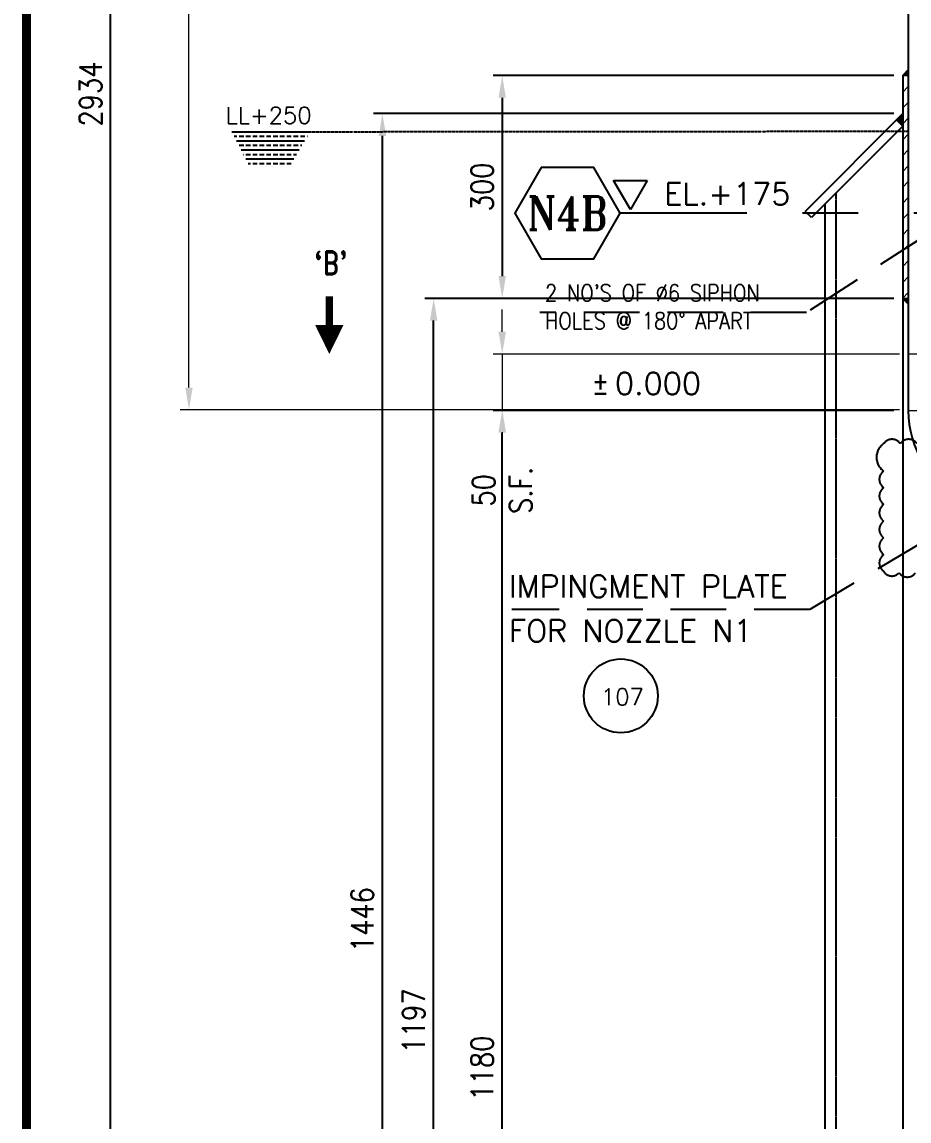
# Model space of a CAD drawing. Header units: inches. Extents: x -23478 to -9690, y -25762 to 11324.
# Drawn here: x -22819 to -22023, y 8484 to 9470 of the extents above; entities that cross this region are included whole.
import ezdxf
from ezdxf.enums import TextEntityAlignment as Align

# ---------------------------------------------------------------- set-up
doc = ezdxf.new("R2010")
doc.units = ezdxf.units.IN
doc.header["$LTSCALE"] = 200
doc.header["$MEASUREMENT"] = 0
for name, pattern in [('CENTER', [2, 1.25, -0.25, 0.25, -0.25]), ('CENTER2', [1.125, 0.75, -0.125, 0.125, -0.125]), ('DASHED', [0.75, 0.5, -0.25]), ('DASHED2', [0.375, 0.25, -0.125])]:
    doc.linetypes.add(name, pattern=pattern)
for name, color, linetype, lineweight in [('1 (CEN)', 1, 'CENTER2', 9), ('AM_5', 3, 'Continuous', 15), ('HAT', 8, 'Continuous', 9), ('OBJECT', 7, 'Continuous', 18), ('SEAM JOINT1', 4, 'SEAM', 13)]:
    doc.layers.add(name, color=color, linetype=linetype, lineweight=lineweight)
for name, color, linetype in [('BORDER1', 3, 'Continuous'), ('BORDER2', 7, 'Continuous'), ('CENTER', 1, 'CENTER'), ('DIMENSION', 8, 'Continuous'), ('text', 3, 'Continuous'), ('WELD', 5, 'Continuous')]:
    doc.layers.add(name, color=color, linetype=linetype)
doc.styles.add('ROMANC', font='ROMANC', dxfattribs={"height": 5})
doc.styles.add('ROMAND', font='romand.shx', dxfattribs={"width": 0.8})
doc.styles.add('ROMANS', font='romans.shx', dxfattribs={"width": 0.85})
doc.styles.add('ROMANT', font='romant.shx')
doc.styles.get("Standard").update_dxf_attribs({"font": 'romans.shx'})
doc.linetypes.add('SEAM', pattern='A,2,["X",Standard,S=1,R=0,X=0,Y=-0.5],2', length=4)
doc.linetypes.add('SEAM LINE', pattern='A,0.5,-0.2,["X",Standard,S=0.1,R=0,X=-0.1,Y=-0.05],-0.2', length=0.9)
doc.dimstyles.new('VEP-8', dxfattribs={"dimscale": 8, "dimtxt": 2.5, "dimasz": 2.5, "dimexe": 1, "dimexo": 1, "dimgap": 1, "dimtad": 1, "dimdec": 1, "dimlfac": -1, "dimzin": 9, "dimdsep": 46, "dimtxsty": 'ROMANS', "dimcen": 0, "dimclrd": 256, "dimclre": 256, "dimclrt": 3, "dimadec": 0, "dimazin": 2, "dimtfac": 1, "dimtdec": 1, "dimtmove": 0, "dimatfit": 3, "dimfxl": 1, "dimlwd": -1, "dimlwe": -1, "dimarcsym": 1})
doc.dimstyles.new('VEP-8$0', dxfattribs={"dimscale": 8, "dimtxt": 2.5, "dimasz": 2.5, "dimexe": 1, "dimexo": 1, "dimgap": 1, "dimtad": 1, "dimdec": 1, "dimlfac": -1, "dimzin": 9, "dimdsep": 46, "dimtxsty": 'ROMANS', "dimcen": 0, "dimclrd": 256, "dimclre": 256, "dimclrt": 3, "dimadec": 0, "dimazin": 2, "dimtfac": 1, "dimtdec": 1, "dimtmove": 0, "dimatfit": 3, "dimfxl": 1, "dimlwd": -1, "dimlwe": -1, "dimarcsym": 1})

# ---------------------------------------------------------------- blocks, each defined once
blk = doc.blocks.new('*D105')
at = {"layer": 'AM_5', "color": 8, "transparency": 16777216}
for p, q in [((-22387.99, 9192.37), (-22387.99, 9212.37)), ((-22031.44, 9172.37), (-22395.99, 9172.37)), ((-22387.99, 9172.37), (-22387.99, 9122.37)), ((-22031.44, 9122.37), (-22395.99, 9122.37)), ((-22387.99, 9102.37), (-22387.99, 9021.44))]:
    blk.add_line(p, q, dxfattribs=at)
for points in [[(-22391.32, 9192.37), (-22384.65, 9192.37), (-22387.99, 9172.37)], [(-22391.32, 9102.37), (-22384.65, 9102.37), (-22387.99, 9122.37)]]:
    blk.add_solid(points, dxfattribs=at)
at = {"layer": 'Defpoints', "color": 0, "transparency": 16777216}
for p in [(-22387.99, 9172.37), (-22023.44, 9172.37), (-22023.44, 9122.37)]:
    blk.add_point(p, dxfattribs=at)
at = {"layer": 'AM_5', "color": 3, "transparency": 16777216, "insert": (-22387.99, 9050.09), "char_height": 20, "attachment_point": 5, "rotation": 90, "style": 'ROMANS'}
blk.add_mtext('50\\PS.F.', dxfattribs=at)
blk = doc.blocks.new('*D103')
at = {"layer": 'AM_5', "color": 8, "transparency": 16777216}
for p, q in [((-22101.44, 10622.37), (-22677.19, 10622.37)), ((-22669.19, 9142.37), (-22669.19, 10602.37)), ((-22031.44, 9122.37), (-22677.19, 9122.37))]:
    blk.add_line(p, q, dxfattribs=at)
for points in [[(-22672.53, 10602.37), (-22665.86, 10602.37), (-22669.19, 10622.37)], [(-22672.53, 9142.37), (-22665.86, 9142.37), (-22669.19, 9122.37)]]:
    blk.add_solid(points, dxfattribs=at)
at = {"layer": 'Defpoints', "color": 0, "transparency": 16777216}
for p in [(-22669.19, 10622.37), (-22093.44, 10622.37), (-22023.44, 9122.37)]:
    blk.add_point(p, dxfattribs=at)
at = {"layer": 'AM_5', "color": 3, "transparency": 16777216, "insert": (-22687.19, 9935), "char_height": 20, "attachment_point": 5, "rotation": 90, "style": 'ROMANS'}
blk.add_mtext('1500 FROM T.L. TO FLANGE FACE', dxfattribs=at)
blk = doc.blocks.new('A$C32f367a6')
at = {"layer": 'text'}
for p, q in [((-18.1, 31.4), (18.1, 31.4)), ((0, 0), (-18.1, 31.4)), ((18.1, 31.4), (0, 0))]:
    blk.add_line(p, q, dxfattribs=at)
blk = doc.blocks.new('*D118')
at = {"layer": 'Defpoints', "color": 0, "transparency": 16777216}
for p in [(-22028.44, 9422.37), (-22387.99, 9222.4), (-22028.44, 9222.4)]:
    blk.add_point(p, dxfattribs=at)
at = {"layer": 'DIMENSION', "transparency": 16777216}
for p, q in [((-22036.44, 9422.37), (-22395.99, 9422.37)), ((-22387.99, 9402.37), (-22387.99, 9242.4)), ((-22036.44, 9222.4), (-22395.99, 9222.4))]:
    blk.add_line(p, q, dxfattribs=at)
for points in [[(-22384.65, 9402.37), (-22391.32, 9402.37), (-22387.99, 9422.37)], [(-22391.32, 9242.4), (-22384.65, 9242.4), (-22387.99, 9222.4)]]:
    blk.add_solid(points, dxfattribs=at)
at = {"layer": 'DIMENSION', "color": 3, "linetype": 'DASHED2', "transparency": 16777216, "insert": (-22405.99, 9322.38), "char_height": 20, "attachment_point": 5, "rotation": 90, "style": 'ROMANS', "bg_fill": 3, "box_fill_scale": 1.25, "bg_fill_color": 256, "bg_fill_true_color": 13158600, "bg_fill_transparency": 0}
blk.add_mtext('300', dxfattribs=at)
blk = doc.blocks.new('*D120')
at = {"layer": 'Defpoints', "color": 0, "linetype": 'DASHED', "transparency": 16777216}
for p in [(-22739.55, 10886.07), (-21997.04, 10886.07), (-22190.55, 7925.37)]:
    blk.add_point(p, dxfattribs=at)
at = {"layer": 'DIMENSION', "transparency": 16777216}
for p, q in [((-22005.04, 10886.07), (-22747.55, 10886.07)), ((-22739.55, 7945.37), (-22739.55, 10866.07)), ((-22198.55, 7925.37), (-22747.55, 7925.37))]:
    blk.add_line(p, q, dxfattribs=at)
at = {"layer": 'DIMENSION', "linetype": 'DASHED', "transparency": 16777216}
for points in [[(-22742.89, 10866.07), (-22736.22, 10866.07), (-22739.55, 10886.07)], [(-22742.89, 7945.37), (-22736.22, 7945.37), (-22739.55, 7925.37)]]:
    blk.add_solid(points, dxfattribs=at)
at = {"layer": 'DIMENSION', "color": 3, "linetype": 'DASHED', "transparency": 16777216, "insert": (-22757.55, 9405.72), "char_height": 20, "attachment_point": 5, "rotation": 90, "style": 'ROMANS', "bg_fill": 3, "box_fill_scale": 1.25, "bg_fill_color": 256, "bg_fill_true_color": 13158600, "bg_fill_transparency": 0}
blk.add_mtext('2934', dxfattribs=at)
blk = doc.blocks.new('*D122')
at = {"layer": 'Defpoints', "color": 0, "linetype": 'DASHED2', "transparency": 16777216}
for p in [(-22495.5, 9388.2), (-22028.44, 9388.2), (-22190.55, 7941.37)]:
    blk.add_point(p, dxfattribs=at)
at = {"layer": 'DIMENSION', "transparency": 16777216}
for p, q in [((-22036.44, 9388.2), (-22503.5, 9388.2)), ((-22495.5, 7961.37), (-22495.5, 9368.2)), ((-22198.55, 7941.37), (-22503.5, 7941.37))]:
    blk.add_line(p, q, dxfattribs=at)
at = {"layer": 'DIMENSION', "linetype": 'DASHED2', "transparency": 16777216}
for points in [[(-22498.83, 9368.2), (-22492.16, 9368.2), (-22495.5, 9388.2)], [(-22498.83, 7961.37), (-22492.16, 7961.37), (-22495.5, 7941.37)]]:
    blk.add_solid(points, dxfattribs=at)
at = {"layer": 'DIMENSION', "color": 3, "linetype": 'DASHED2', "transparency": 16777216, "insert": (-22513.5, 8664.79), "char_height": 20, "attachment_point": 5, "rotation": 90, "style": 'ROMANS', "bg_fill": 3, "box_fill_scale": 1.25, "bg_fill_color": 256, "bg_fill_true_color": 13158600, "bg_fill_transparency": 0}
blk.add_mtext('1446', dxfattribs=at)
blk = doc.blocks.new('*D123')
at = {"layer": 'Defpoints', "color": 0, "transparency": 16777216}
for p in [(-22449.55, 9222.4), (-22028.44, 9222.4), (-22190.55, 7925.37)]:
    blk.add_point(p, dxfattribs=at)
at = {"layer": 'DIMENSION', "transparency": 16777216}
for p, q in [((-22036.44, 9222.4), (-22457.55, 9222.4)), ((-22449.55, 7945.37), (-22449.55, 9202.4)), ((-22198.55, 7925.37), (-22457.55, 7925.37))]:
    blk.add_line(p, q, dxfattribs=at)
for points in [[(-22446.21, 9202.4), (-22452.88, 9202.4), (-22449.55, 9222.4)], [(-22452.88, 7945.37), (-22446.21, 7945.37), (-22449.55, 7925.37)]]:
    blk.add_solid(points, dxfattribs=at)
at = {"layer": 'DIMENSION', "color": 3, "linetype": 'DASHED2', "transparency": 16777216, "insert": (-22467.55, 8573.88), "char_height": 20, "attachment_point": 5, "rotation": 90, "style": 'ROMANS', "bg_fill": 3, "box_fill_scale": 1.25, "bg_fill_color": 256, "bg_fill_true_color": 13158600, "bg_fill_transparency": 0}
blk.add_mtext('1197', dxfattribs=at)
blk = doc.blocks.new('*D125')
at = {"layer": 'Defpoints', "color": 0, "linetype": 'DASHED2', "transparency": 16777216}
for p in [(-22387.99, 9121.8), (-22028.44, 9121.8), (-22190.55, 7941.37)]:
    blk.add_point(p, dxfattribs=at)
at = {"layer": 'DIMENSION', "transparency": 16777216}
for p, q in [((-22036.44, 9121.8), (-22395.99, 9121.8)), ((-22387.99, 7961.37), (-22387.99, 9101.8)), ((-22198.55, 7941.37), (-22395.99, 7941.37))]:
    blk.add_line(p, q, dxfattribs=at)
at = {"layer": 'DIMENSION', "linetype": 'DASHED2', "transparency": 16777216}
for points in [[(-22391.32, 9101.8), (-22384.65, 9101.8), (-22387.99, 9121.8)], [(-22391.32, 7961.37), (-22384.65, 7961.37), (-22387.99, 7941.37)]]:
    blk.add_solid(points, dxfattribs=at)
at = {"layer": 'DIMENSION', "color": 3, "linetype": 'DASHED2', "transparency": 16777216, "insert": (-22405.99, 8531.58), "char_height": 20, "attachment_point": 5, "rotation": 90, "style": 'ROMANS', "bg_fill": 3, "box_fill_scale": 1.25, "bg_fill_color": 256, "bg_fill_true_color": 13158600, "bg_fill_transparency": 0}
blk.add_mtext('1180', dxfattribs=at)
blk = doc.blocks.new('*U44')
at = {"layer": 'BORDER1', "color": 154, "true_color": 0x1859a9, "const_width": 1}
blk.add_lwpolyline([(0, 564), (796, 564), (796, 0), (0, 0)], close=True, dxfattribs=at)
at = {"layer": 'BORDER2', "flags": 8}
for tag, height, style, p in [('REV-B', 2.7, 'ROMANS', (662.76, 125.68)), ('REV-A', 2.7, 'ROMANS', (662.76, 118.68)), ('RE-B', 7, 'ROMANT', (745.34, 6.15))]:
    blk.add_attdef(tag, text='', height=height, dxfattribs=dict(at, style=style)).set_placement(p, align=Align.CENTER)
at = {"layer": 'BORDER2', "style": 'ROMANS', "width": 4.59626}
for tag, p, p2 in [('DATE-B', (668.47, 125.68), (681.47, 125.68)), ('DATE-A', (668.47, 118.68), (681.47, 118.68))]:
    blk.add_attdef(tag, text='', height=2.7, dxfattribs=at).set_placement(p, p2, align=Align.FIT)
at = {"layer": 'BORDER2'}
for tag, height, style, p in [('DRN-B', 2.7, 'ROMANS', (689.55, 125.68)), ('CHD-B', 2.7, 'ROMANS', (701.61, 125.68)), ('APD-B', 2.7, 'ROMANS', (713.32, 125.68)), ('DRN-A', 2.7, 'ROMANS', (689.55, 118.68)), ('CHD-A', 2.7, 'ROMANS', (701.61, 118.68)), ('APD-A', 2.7, 'ROMANS', (713.32, 118.68)), ('CONS_CONT_VEND', 3.5, 'ROMANC', (726, 61.94))]:
    blk.add_attdef(tag, text='', height=height, dxfattribs=dict(at, style=style)).set_placement(p, align=Align.CENTER)
at = {"layer": 'BORDER2', "style": 'ROMANS', "width": 0.8}
for tag, p, height in [('1:X', (670.77, 103.49), 3), ('LOC', (709.61, 103.49), 3), ('PROJ_NO', (774.84, 103.49), 3), ('CONS_DRG_NO', (681.74, 53.26), 2.5)]:
    blk.add_attdef(tag, p, '', height=height, dxfattribs=at)
at = {"layer": 'BORDER2', "lineweight": 30, "width": 0.8, "flags": 104}
for tag, p in [('COMMENTS-B', (719.88, 127.5)), ('COMMENTS-A', (719.88, 120.5))]:
    blk.add_attdef(tag, text='', height=2.2, dxfattribs=at).set_placement(p, align=Align.MIDDLE_LEFT)
at = {"layer": 'BORDER2', "style": 'ROMANS', "width": 0.8}
for tag, p in [('PROJECT_TITLE_1', (726, 45.91)), ('PROJECT_TITLE_2', (726, 40.58))]:
    blk.add_attdef(tag, text='', height=3.5, dxfattribs=at).set_placement(p, align=Align.MIDDLE)
at = {"layer": 'BORDER2', "style": 'ROMANT', "width": 0.8}
for tag, p in [('DRG_TITLE_1', (726, 29.73)), ('DRG_TITLE_2', (726, 23.03)), ('DRG_TITLE_3', (726, 16.33))]:
    blk.add_attdef(tag, text='', height=4, dxfattribs=at).set_placement(p, align=Align.CENTER)
at = {"layer": 'BORDER2', "style": 'ROMANT'}
for tag, p in [('AR', (668.95, 6.15)), ('PA', (683.03, 6.15)), ('DC', (697.09, 6.15)), ('TS', (775.94, 6.15))]:
    blk.add_attdef(tag, p, '', height=7, dxfattribs=at)
for tag, p in [('SRNO', (736.79, 6.15)), ('SH', (771.83, 6.2))]:
    blk.add_attdef(tag, text='', height=7, dxfattribs=at).set_placement(p, align=Align.RIGHT)
at = {"layer": 'BORDER2', "style": 'ROMANS', "flags": 2}
blk.add_attdef('TB_VERSION', text='', height=2, dxfattribs=at).set_placement((1, -1), align=Align.TOP_LEFT)

msp = doc.modelspace()

# ---------------------------------------------------------------- hatches: boundary and pattern name
at = {"layer": 'DIMENSION', "linetype": 'DASHED'}
h = msp.add_hatch(dxfattribs=at)
h.set_pattern_fill('BRASS', scale=32.560737)
h.set_pattern_definition([(0, (8011.444, 26718.681), (0, 8.1401843), []), (0, (8011.444, 26722.751), (0, 8.1401843), [4.0700922, -2.0350461])])
h.paths.add_polyline_path([(-22615.33, 9342.13), (-22632.61, 9375.71), (-22558.32, 9375.69), (-22578.15, 9342.13)])
at = {"layer": 'WELD'}
h = msp.add_hatch(dxfattribs=at)
h.set_pattern_fill('ANSI37', color=256, scale=5)
h.set_pattern_definition([(45, (-30468.4344, 14143.91505), (-0.44194174, 0.44194174), []), (135, (-30468.4344, 14143.91505), (-0.44194174, -0.44194174), [])])
h.paths.add_polyline_path([(-22023.44, 9422.37), (-22023.44, 9427.37), (-22028.44, 9422.37)])
h = msp.add_hatch(dxfattribs=at)
h.set_pattern_fill('ANSI37', color=256, scale=5)
h.set_pattern_definition([(45, (1255.77134, 5035.17064), (-0.441941738, 0.441941738), []), (135, (1255.77134, 5035.17064), (-0.441941738, -0.441941738), [])])
h.paths.add_polyline_path([(-22028.44, 9388.2), (-22034.1, 9382.54), (-22028.44, 9376.89)])
h = msp.add_hatch(dxfattribs=at)
h.set_pattern_fill('ANSI37', color=256, scale=5, angle=360)
h.set_pattern_definition([(45, (-30468.4344, 14243.93863), (-0.44194174, 0.44194174), []), (135, (-30468.4344, 14243.93863), (-0.44194174, -0.44194174), [])])
h.paths.add_polyline_path([(-22023.44, 9222.4), (-22023.44, 9217.4), (-22028.44, 9222.4)])

# ---------------------------------------------------------------- linework, layer by layer
for p, q in [((-22023.44, 10625.37), (-22023.44, 9121.8)), ((-22028.44, 9422.37), (-22023.44, 9427.37)), ((-22023.44, 9422.37), (-22028.44, 9422.37)), ((-22028.44, 9422.37), (-22028.44, 7925.37)), ((-22028.44, 9388.2), (-22116.15, 9300.49)), ((-22028.44, 9376.89), (-22034.1, 9382.54)), ((-22028.44, 9376.89), (-22110.49, 9294.84)), ((-22110.49, 9294.84), (-22116.15, 9300.49)), ((-22028.44, 9222.4), (-22023.44, 9217.4))]:
    msp.add_line(p, q)
msp.add_lwpolyline([(-22353.13, 9339.93), (-22376.81, 9298.92), (-22353.13, 9257.91), (-22305.78, 9257.91), (-22282.11, 9298.92), (-22305.78, 9339.93)], close=True)
msp.add_arc((-21933.44, 9121.8), 90, 180, 243.12441)
at = {"layer": '1 (CEN)', "ltscale": 0.5}
msp.add_line((-22023.44, 9121.8), (-21518.44, 9121.8), dxfattribs=at)
at = {"layer": 'CENTER'}
msp.add_line((-21768.44, 9298.92), (-22282.11, 9298.92), dxfattribs=at)
at = {"layer": 'DIMENSION', "color": 7, "linetype": 'DASHED'}
for p, q in [((-22028.44, 9422.37), (-22028.44, 9122.37)), ((-22028.44, 9222.4), (-22023.44, 9222.4))]:
    msp.add_line(p, q, dxfattribs=at)
at = {"layer": 'OBJECT', "color": 2, "lineweight": 15, "ltscale": 0.8}
msp.add_lwpolyline([(-22543.21, 9172.49, 0, 25.6, 0), (-22543.21, 9198.61, 70.4, 25.89, 0)], format="xyseb", dxfattribs=at)
at = {"layer": 'OBJECT', "color": 2, "lineweight": 15, "ltscale": 0.8, "const_width": 6.4}
msp.add_lwpolyline([(-22543.21, 9198.61), (-22543.21, 9224.3)], dxfattribs=at)
at = {"layer": 'SEAM JOINT1', "linetype": 'SEAM LINE', "ltscale": 0.004}
msp.add_line((-21513.44, 9172.37), (-22023.44, 9172.37), dxfattribs=at)

# ---------------------------------------------------------------- block references
at = {"layer": 'text', "xscale": 0.8333333333333334, "yscale": 0.8333333333333334, "zscale": 0.8333333333333334}
msp.add_blockref('A$C32f367a6', (-22272.94, 9302.12), dxfattribs=at)

# ---------------------------------------------------------------- texts
at = {"style": 'ROMANT', "width": 0.85}
msp.add_attdef('N4B', text='', height=30, dxfattribs=at).set_placement((-22329.46, 9298.92), align=Align.MIDDLE)
at = {"layer": 'text', "style": 'ROMANS'}
for s, height, p in [('LL+250', 15, (-22636.24, 9379.08)), ('EL.+175', 20, (-22242.52, 9306.19)), ('0.000', 20, (-22286.72, 9136))]:
    msp.add_text(s, height=height, dxfattribs=at).set_placement(p)
at = {"layer": 'text', "color": 64, "lineweight": 15, "insert": (-22541.73, 9254.18, -0.14), "char_height": 20.996, "attachment_point": 5, "style": 'ROMAND'}
msp.add_mtext("\\A1;`B'", dxfattribs=at)
at = {"layer": 'text', "insert": (-22307.66, 9156.65), "char_height": 20, "width": 37.9789, "attachment_point": 1, "style": 'ROMANS'}
msp.add_mtext('%%P', dxfattribs=at)

# ---------------------------------------------------------------- dimensions: what is measured, and where the dimension line sits
at = {"layer": 'AM_5'}
for base, p2, text, picture, middle in [((-22669.19, 10622.37), (-22093.44, 10622.37), '<> FROM T.L. TO FLANGE FACE', '*D103', (-22669.19, 9935)), ((-22387.99, 9172.37), (-22023.44, 9172.37), '<>\\XS.F.', '*D105', (-22387.99, 9050.09))]:
    dim = msp.add_linear_dim(base=base, p1=(-22023.44, 9122.37), p2=p2, angle=90, text=text, dimstyle='VEP-8$0', override={"dimclrd": 8, "dimclre": 8}, dxfattribs=at)
    dim.commit()
    dim.dimension.update_dxf_attribs({"geometry": picture, "text_midpoint": middle, "dimtype": 160})

# ---------------------------------------------------------------- next in the draw order: dimensions: what is measured, and where the dimension line sits
at = {"layer": 'DIMENSION', "color": 7, "linetype": 'DASHED'}
dim = msp.add_linear_dim(base=(-22387.99, 9222.4), p1=(-22028.44, 9422.37), p2=(-22028.44, 9222.4), angle=90, text='300', dimstyle='VEP-8$0', override={"dimtxt": 2.5, "dimlfac": 1, "dimtxsty": 'ROMANS', "dimfxl": 1.5, "dimtfill": 1}, dxfattribs=at)
dim.commit()
dim.dimension.update_dxf_attribs({"geometry": '*D118', "text_midpoint": (-22405.99, 9322.38)})

# ---------------------------------------------------------------- next in the draw order: linework, layer by layer
at = {"layer": 'CENTER', "color": 2, "linetype": 'CENTER', "ltscale": 0.001}
msp.add_line((-22565.09, 9371.94), (-22023.44, 9372.41), dxfattribs=at)

# ---------------------------------------------------------------- next in the draw order: dimensions: what is measured, and where the dimension line sits
at = {"layer": 'DIMENSION', "color": 7, "linetype": 'DASHED'}
dim = msp.add_linear_dim(base=(-22739.55, 10886.07), p1=(-22190.55, 7925.37), p2=(-21997.04, 10886.07), angle=90, text='2934', dimstyle='VEP-8$0', override={"dimtxt": 2.5, "dimlfac": 1, "dimtxsty": 'ROMANS', "dimfxl": 1.5, "dimtfill": 1}, dxfattribs=at)
dim.commit()
dim.dimension.update_dxf_attribs({"geometry": '*D120', "text_midpoint": (-22739.55, 9405.72), "dimtype": 160})

# ---------------------------------------------------------------- next in the draw order: hatches: boundary and pattern name
at = {"layer": 'HAT', "lineweight": 15}
h = msp.add_hatch(dxfattribs=at)
h.set_pattern_fill('ANSI31', color=2, scale=80.481653, style=0)
h.set_pattern_definition([(45, (8851.33, 26728.671), (-7.1136403, 7.1136403), [])])
h.paths.add_polyline_path([(-22028.44, 9388.2), (-22028.44, 9376.89), (-22028.44, 9372.4), (-22023.44, 9372.41), (-22023.44, 9422.37), (-22028.44, 9422.37)])
h.paths.add_polyline_path([(-22028.44, 9298.92), (-22023.44, 9298.92), (-22023.44, 9372.41), (-22028.44, 9372.4)])
h.paths.add_polyline_path([(-22028.44, 9298.92), (-22028.44, 9122.37), (-22028.44, 9222.4), (-22023.44, 9222.4), (-22023.44, 9298.92)])
h.paths.add_polyline_path([(-22450.94, 8603.99), (-22450.94, 8671.47), (-22420.94, 8671.47), (-22420.94, 8603.99)], flags=9)
h.paths.add_polyline_path([(-22120.4, 9488.95), (-22077.01, 9488.95), (-22077.01, 9437.29), (-22120.4, 9437.29)], flags=9)
h.paths.add_polyline_path([(-22482.55, 9233.08), (-22482.55, 9311.08), (-22452.55, 9311.08), (-22452.55, 9233.08)], flags=9)
h.paths.add_polyline_path([(-22552.98, 9709.81), (-22552.98, 10160.19), (-22522.98, 10160.19), (-22522.98, 9709.81)], flags=9)
h.paths.add_polyline_path([(-22450.94, 9636.58), (-22450.94, 9690.3), (-22420.94, 9690.3), (-22420.94, 9636.58)], flags=9)
h.paths.add_polyline_path([(-22246.2, 8955.11), (-22246.2, 9009.63), (-22216.2, 9009.63), (-22216.2, 8955.11)], flags=9)
edge = h.paths.add_edge_path(flags=9)
edge.add_line((-22359.11, 9031.32), (-22359.11, 9068.85))
edge.add_line((-22359.11, 9068.85), (-22329.11, 9068.85))
edge.add_line((-22329.11, 9068.85), (-22329.11, 9031.32))
edge.add_line((-22329.11, 9031.32), (-22359.11, 9031.32))
edge.add_line((-22323.11, 9024.44), (-22323.11, 9075.73))
edge.add_line((-22323.11, 9075.73), (-22293.11, 9075.73))
edge.add_line((-22293.11, 9075.73), (-22293.11, 9024.44))
edge.add_line((-22293.11, 9024.44), (-22323.11, 9024.44))

# ---------------------------------------------------------------- next in the draw order: linework, layer by layer
msp.add_line((-22098.09, 7925.37), (-22098.09, 9307.24))
at = {"layer": 'DIMENSION', "color": 7, "linetype": 'DASHED', "ltscale": 0.001}
msp.add_line((-22088.09, 7925.37), (-22088.09, 9317.24), dxfattribs=at)

# ---------------------------------------------------------------- next in the draw order: dimensions: what is measured, and where the dimension line sits
at = {"layer": 'DIMENSION', "color": 6, "linetype": 'DASHED2'}
dim = msp.add_linear_dim(base=(-22495.5, 9388.2), p1=(-22190.55, 7941.37), p2=(-22028.44, 9388.2), angle=90, text='1446', dimstyle='VEP-8$0', override={"dimtxt": 2.5, "dimlfac": 1, "dimtxsty": 'ROMANS', "dimfxl": 1.5, "dimtfill": 1}, dxfattribs=at)
dim.commit()
dim.dimension.update_dxf_attribs({"geometry": '*D122', "text_midpoint": (-22495.5, 8664.79), "dimtype": 160})

# ---------------------------------------------------------------- next in the draw order: dimensions: what is measured, and where the dimension line sits
dim = msp.add_linear_dim(base=(-22449.55, 9222.4), p1=(-22190.55, 7925.37), p2=(-22028.44, 9222.4), angle=90, text='1197', dimstyle='VEP-8$0', override={"dimtxt": 2.5, "dimlfac": 1, "dimtxsty": 'ROMANS', "dimfxl": 1.5, "dimtfill": 1}, dxfattribs=at)
dim.commit()
dim.dimension.update_dxf_attribs({"geometry": '*D123', "text_midpoint": (-22467.55, 8573.88)})

# ---------------------------------------------------------------- next in the draw order: texts
at = {"layer": 'text', "insert": (-22349.59, 9234.81), "char_height": 15, "width": 223.2496, "attachment_point": 1, "style": 'ROMANS'}
msp.add_mtext("2 NO'S OF %%C6 SIPHON HOLES @ 180%%D APART", dxfattribs=at)

# ---------------------------------------------------------------- next in the draw order: dimensions: what is measured, and where the dimension line sits
at = {"layer": 'DIMENSION', "color": 6, "linetype": 'DASHED2'}
dim = msp.add_linear_dim(base=(-22387.99, 9121.8), p1=(-22190.55, 7941.37), p2=(-22028.44, 9121.8), angle=90, text='1180', dimstyle='VEP-8$0', override={"dimtxt": 2.5, "dimlfac": 1, "dimtxsty": 'ROMANS', "dimfxl": 1.5, "dimtfill": 1}, dxfattribs=at)
dim.commit()
dim.dimension.update_dxf_attribs({"geometry": '*D125', "text_midpoint": (-22387.99, 8531.58), "dimtype": 160})

# ---------------------------------------------------------------- next in the draw order: leaders
at = {"layer": 'DIMENSION', "linetype": 'DASHED2'}
msp.add_leader([(-21943.51, 9320.61), (-22114.74, 9209.78), (-22354.32, 9209.78)], dimstyle='VEP-8', override={"dimgap": 1, "dimtad": 0, "dimfxl": 1.5, "dimtfill": 1}, dxfattribs=at)

# ---------------------------------------------------------------- next in the draw order: linework, layer by layer
at = {"layer": 'DIMENSION', "color": 6, "linetype": 'DASHED2'}
msp.add_lwpolyline([(-22016.86, 8976.19, -0.5206), (-22031.86, 8976.19, -0.5206), (-22045.6, 8977.45, -0.5206), (-22045.6, 8992.45, -0.5206), (-22045.6, 9007.45, -0.5206), (-22045.6, 9022.45, -0.5206), (-22045.6, 9037.45, -0.5206), (-22045.6, 9052.45, -0.5206), (-22045.6, 9067.45, -0.5206), (-22045.6, 9092.01, -0.5206), (-22030.6, 9092.01, -0.5206), (-22015.6, 9092.01, -0.5206)], format="xyb", dxfattribs=at)
at = {"layer": 'text', "color": 4}
msp.add_circle((-22281.52, 8865.61), 33.16, dxfattribs=at)

# ---------------------------------------------------------------- next in the draw order: block references
at = {"layer": 'BORDER1', "lineweight": 9, "xscale": 8.000000000000005, "yscale": 8.000000000000005, "zscale": 8.000000000000005}
msp.add_blockref('*U44', (-22815.09, 6692.03), dxfattribs=at)

# ---------------------------------------------------------------- next in the draw order: texts
at = {"layer": 'DIMENSION', "color": 3, "style": 'ROMANS'}
msp.add_text('107', height=15, dxfattribs=at).set_placement((-22280.15, 8864.72), align=Align.MIDDLE_CENTER)
at = {"layer": 'text', "style": 'ROMANS'}
for s, p in [('IMPINGMENT PLATE', (-22381.93, 8954)), ('FOR NOZZLE N1', (-22381.93, 8913.99))]:
    msp.add_text(s, height=20, dxfattribs=at).set_placement(p)

# ---------------------------------------------------------------- next in the draw order: leaders
at = {"layer": 'DIMENSION', "color": 6, "linetype": 'DASHED2'}
msp.add_leader([(-21943.51, 9043.7), (-22111.84, 8943.08), (-22379.45, 8943.08)], dimstyle='VEP-8', override={"dimtad": 0, "dimfxl": 1.5, "dimtfill": 1}, dxfattribs=at)

doc.saveas('drawing.dxf')
